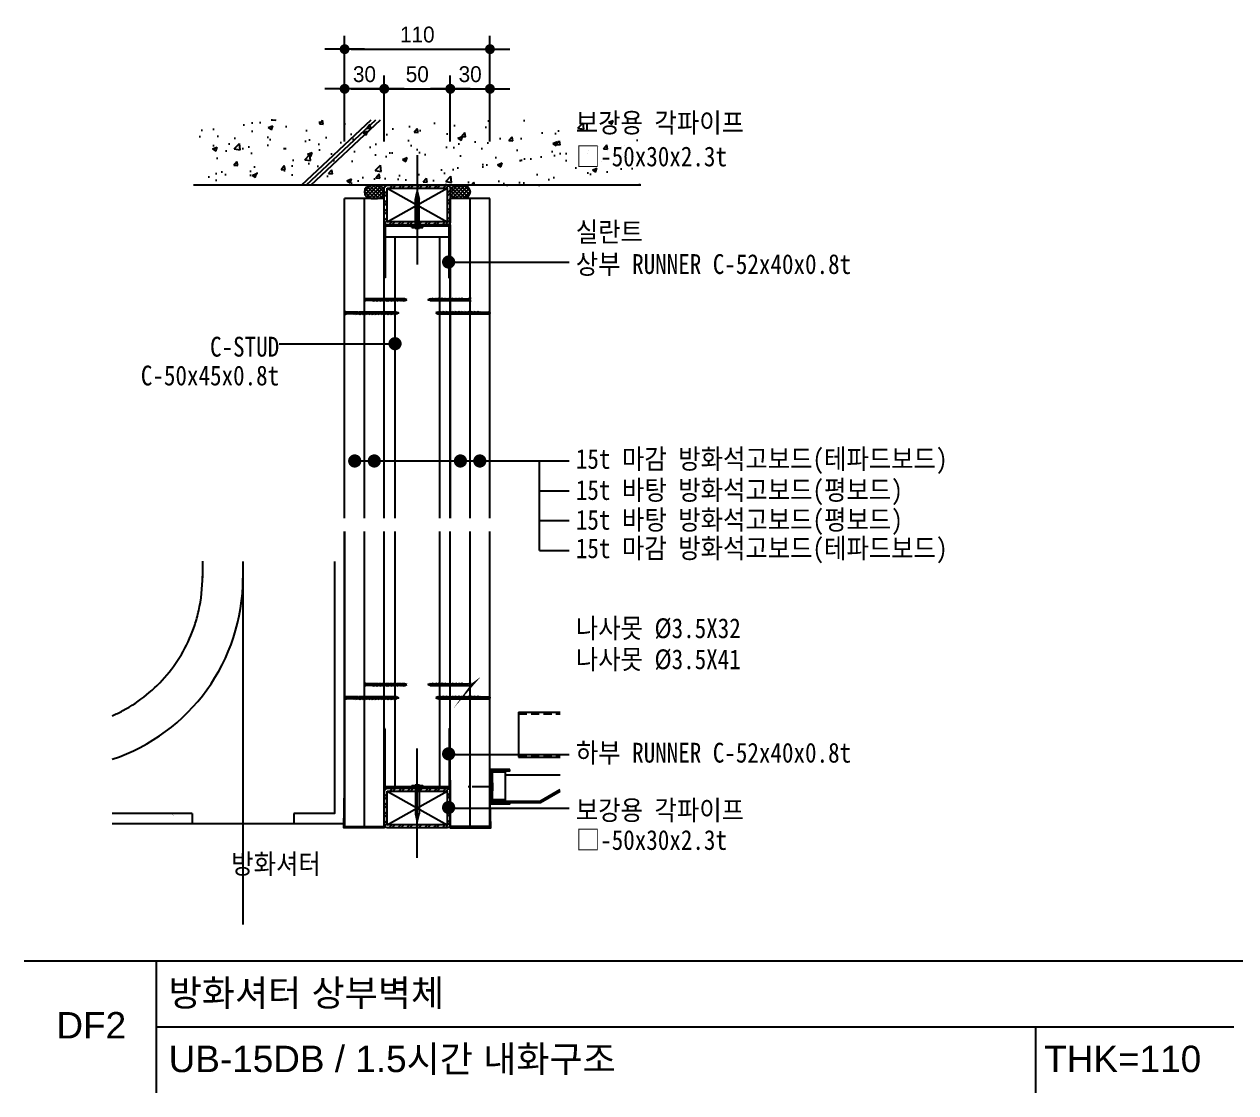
# Model space of a CAD drawing. Header units: millimetres. Extents: x 104 to 12536, y 73 to 2865.
# Drawn here: x 104 to 1021, y 105 to 913 of the extents above; entities that cross this region are included whole.
import ezdxf
from ezdxf.enums import TextEntityAlignment as Align

# ---------------------------------------------------------------- set-up
doc = ezdxf.new("R2010")
doc.units = ezdxf.units.MM
doc.header["$LTSCALE"] = 5
doc.linetypes.add('CEN', pattern=[62, 60, -1, 0, -1])
doc.linetypes.add('HIDDEN', pattern=[0.375, 0.25, -0.125])
for name, color, linetype in [('1', 1, 'Continuous'), ('2', 7, 'Continuous'), ('3', 3, 'Continuous'), ('A-DETL-PEN3', 3, 'Continuous'), ('A-DETL-PEN4', 4, 'Continuous'), ('AA-04-ELE4', 4, 'Continuous'), ('AA-04-ELE5', 9, 'Continuous'), ('AA-금속천정', 7, 'Continuous'), ('CEN', 1, 'CEN'), ('CONC', 2, 'Continuous'), ('ele', 8, 'Continuous'), ('formline', 6, 'Continuous'), ('GB', 7, 'Continuous'), ('HAT', 8, 'Continuous'), ('HAT-CON', 8, 'Continuous'), ('ITXT', 5, 'Continuous'), ('RXDIM', 7, 'Continuous'), ('SCREW2', 8, 'Continuous'), ('TEXT', 7, 'Continuous')]:
    doc.layers.add(name, color=color, linetype=linetype)
doc.styles.add('CGS', font='')
doc.styles.add('HANGUL', font='swissel.ttf', dxfattribs={"height": 39.575204})
doc.styles.add('RXHS', font='')
doc.styles.get('CGS').set_extended_font_data('Dotum')
doc.styles.get('RXHS').set_extended_font_data('DotumChe')
doc.dimstyles.new('NDIM', dxfattribs={"dimscale": 5, "dimtxt": 2.4, "dimasz": 1, "dimexe": 2, "dimexo": 2, "dimgap": 1, "dimtad": 1, "dimtoh": 1, "dimdec": 0, "dimzin": 0, "dimdsep": 46, "dimtxsty": 'CGS', "dimblk1": 'DOTK', "dimblk2": 'DOTK', "dimsah": 1, "dimcen": 3, "dimclrt": 3, "dimadec": 0, "dimazin": 0, "dimtfac": 1.25, "dimtdec": 0, "dimtix": 1, "dimtmove": 2, "dimatfit": 3, "dimldrblk": 'DOTK', "dimfxl": 1, "dimtolj": 1, "dimtzin": 0, "dimarcsym": 0})

# ---------------------------------------------------------------- blocks, each defined once
blk = doc.blocks.new('DOTK')
blk.add_line((-3, 0), (3, 0))
at = {"const_width": 0.75}
blk.add_lwpolyline([(-0.375, 0, 1), (0.375, 0, 1)], format="xyb", close=True, dxfattribs=at)
blk = doc.blocks.new('*D31')
at = {"layer": 'RXDIM', "color": 0, "lineweight": -2, "transparency": 16777216}
for p, q in [((347, 824.5), (347, 904.5)), ((457, 824.5), (457, 904.5)), ((352, 894.5), (452, 894.5))]:
    blk.add_line(p, q, dxfattribs=at)
at = {"layer": 'RXDIM', "color": 0, "lineweight": -2, "transparency": 16777216, "xscale": 5, "yscale": 5, "zscale": 5, "rotation": 180}
blk.add_blockref('DOTK', (347, 894.5), dxfattribs=at)
at = {"layer": 'RXDIM', "color": 0, "lineweight": -2, "transparency": 16777216, "xscale": 5, "yscale": 5, "zscale": 5}
blk.add_blockref('DOTK', (457, 894.5), dxfattribs=at)
at = {"layer": 'RXDIM', "color": 3, "transparency": 16777216, "insert": (402, 905.51), "char_height": 12, "attachment_point": 5, "style": 'CGS'}
blk.add_mtext('\\A1;110', dxfattribs=at)
blk = doc.blocks.new('*D32')
at = {"layer": 'RXDIM', "color": 0, "lineweight": -2, "transparency": 16777216}
for p, q in [((347, 824.5), (347, 874.5)), ((377, 824.5), (377, 874.5)), ((352, 864.5), (372, 864.5))]:
    blk.add_line(p, q, dxfattribs=at)
at = {"layer": 'RXDIM', "color": 0, "lineweight": -2, "transparency": 16777216, "xscale": 5, "yscale": 5, "zscale": 5, "rotation": 180}
blk.add_blockref('DOTK', (347, 864.5), dxfattribs=at)
at = {"layer": 'RXDIM', "color": 0, "lineweight": -2, "transparency": 16777216, "xscale": 5, "yscale": 5, "zscale": 5}
blk.add_blockref('DOTK', (377, 864.5), dxfattribs=at)
at = {"layer": 'RXDIM', "color": 3, "transparency": 16777216, "insert": (362, 875.51), "char_height": 12, "attachment_point": 5, "style": 'CGS'}
blk.add_mtext('\\A1;30', dxfattribs=at)
blk = doc.blocks.new('*D33')
at = {"layer": 'RXDIM', "color": 0, "lineweight": -2, "transparency": 16777216}
for p, q in [((377, 824.5), (377, 874.5)), ((427, 824.5), (427, 874.5)), ((382, 864.5), (422, 864.5))]:
    blk.add_line(p, q, dxfattribs=at)
at = {"layer": 'RXDIM', "color": 0, "lineweight": -2, "transparency": 16777216, "xscale": 5, "yscale": 5, "zscale": 5, "rotation": 180}
blk.add_blockref('DOTK', (377, 864.5), dxfattribs=at)
at = {"layer": 'RXDIM', "color": 0, "lineweight": -2, "transparency": 16777216, "xscale": 5, "yscale": 5, "zscale": 5}
blk.add_blockref('DOTK', (427, 864.5), dxfattribs=at)
at = {"layer": 'RXDIM', "color": 3, "transparency": 16777216, "insert": (402, 875.51), "char_height": 12, "attachment_point": 5, "style": 'CGS'}
blk.add_mtext('\\A1;50', dxfattribs=at)
blk = doc.blocks.new('*D34')
at = {"layer": 'RXDIM', "color": 0, "lineweight": -2, "transparency": 16777216}
for p, q in [((427, 824.5), (427, 874.5)), ((457, 824.5), (457, 874.5)), ((432, 864.5), (452, 864.5))]:
    blk.add_line(p, q, dxfattribs=at)
at = {"layer": 'RXDIM', "color": 0, "lineweight": -2, "transparency": 16777216, "xscale": 5, "yscale": 5, "zscale": 5, "rotation": 180}
blk.add_blockref('DOTK', (427, 864.5), dxfattribs=at)
at = {"layer": 'RXDIM', "color": 0, "lineweight": -2, "transparency": 16777216, "xscale": 5, "yscale": 5, "zscale": 5}
blk.add_blockref('DOTK', (457, 864.5), dxfattribs=at)
at = {"layer": 'RXDIM', "color": 3, "transparency": 16777216, "insert": (442, 875.51), "char_height": 12, "attachment_point": 5, "style": 'CGS'}
blk.add_mtext('\\A1;30', dxfattribs=at)
blk = doc.blocks.new('나사못32')
at = {"layer": 'SCREW2'}
for p, q in [((2.24, 30.17), (0.63, 29.74)), ((0.63, 29.74), (0.92, 30.12)), ((2.25, 29.32), (0.63, 28.89)), ((0.63, 28.89), (0.92, 29.27)), ((2.25, 28.47), (0.63, 28.04)), ((0.63, 28.04), (0.92, 28.43)), ((2.24, 27.62), (0.63, 27.19)), ((0.63, 27.19), (0.91, 27.58)), ((2.53, 28.01), (0.91, 27.58)), ((2.53, 30.55), (0.92, 30.12)), ((0.92, 29.81), (0.92, 29.28)), ((2.53, 29.7), (0.92, 29.27)), ((0.92, 28.97), (0.92, 28.43)), ((2.54, 28.86), (0.92, 28.43)), ((0.92, 28.12), (0.92, 27.58)), ((1.6, 32), (0.98, 30.39)), ((0.98, 30.39), (1.64, 30.91)), ((0.98, 30.39), (0.98, 30.14)), ((1.64, 30.91), (1.6, 32)), ((2.27, 30.45), (1.6, 32)), ((2.24, 30.17), (2.53, 30.55)), ((2.24, 30.17), (2.24, 29.63)), ((2.24, 29.32), (2.24, 28.78)), ((2.24, 28.47), (2.24, 27.93)), ((2.24, 27.62), (2.53, 28.01)), ((2.24, 27.62), (2.24, 27.08)), ((2.25, 29.32), (2.53, 29.7)), ((2.25, 28.47), (2.54, 28.86)), ((2.24, 26.78), (0.63, 26.35)), ((0.63, 26.35), (0.92, 26.73)), ((2.25, 25.93), (0.63, 25.5)), ((0.63, 25.5), (0.92, 25.88)), ((2.25, 25.08), (0.63, 24.65)), ((0.63, 24.65), (0.92, 25.04)), ((2.24, 24.23), (0.63, 23.8)), ((0.63, 23.8), (0.91, 24.19)), ((2.24, 23.39), (0.63, 22.96)), ((0.63, 22.96), (0.92, 23.34)), ((2.25, 22.54), (0.63, 22.11)), ((0.63, 22.11), (0.92, 22.5)), ((2.25, 21.69), (0.63, 21.26)), ((0.63, 21.26), (0.92, 21.65)), ((2.25, 20), (0.63, 19.57)), ((0.63, 19.57), (0.92, 19.95)), ((2.25, 19.15), (0.63, 18.72)), ((0.63, 18.72), (0.92, 19.11)), ((2.25, 20.85), (0.64, 20.42)), ((0.64, 20.42), (0.92, 20.8)), ((2.53, 24.62), (0.91, 24.19)), ((0.92, 27.27), (0.92, 26.73)), ((2.53, 27.16), (0.92, 26.73)), ((0.92, 26.43), (0.92, 25.89)), ((2.53, 26.31), (0.92, 25.88)), ((0.92, 25.58), (0.92, 25.04)), ((2.54, 25.47), (0.92, 25.04)), ((0.92, 24.73), (0.92, 24.19)), ((0.92, 23.88), (0.92, 23.34)), ((2.53, 23.77), (0.92, 23.34)), ((0.92, 23.04), (0.92, 22.5)), ((2.53, 22.92), (0.92, 22.5)), ((0.92, 22.19), (0.92, 21.65)), ((2.54, 22.08), (0.92, 21.65)), ((0.92, 21.34), (0.92, 20.8)), ((2.54, 21.23), (0.92, 20.8)), ((0.92, 20.49), (0.92, 19.95)), ((2.53, 20.38), (0.92, 19.95)), ((0.92, 19.65), (0.92, 19.11)), ((2.54, 19.54), (0.92, 19.11)), ((0.92, 18.8), (0.92, 18.26)), ((2.54, 18.69), (0.92, 18.26)), ((2.24, 26.78), (2.53, 27.16)), ((2.24, 26.78), (2.24, 26.24)), ((2.24, 25.93), (2.24, 25.39)), ((2.24, 25.08), (2.24, 24.54)), ((2.24, 24.23), (2.53, 24.62)), ((2.24, 24.23), (2.24, 23.69)), ((2.24, 23.39), (2.53, 23.77)), ((2.24, 23.39), (2.24, 22.85)), ((2.24, 22.54), (2.24, 22)), ((2.24, 21.69), (2.24, 21.15)), ((2.24, 20.84), (2.24, 20.3)), ((2.24, 20), (2.24, 19.46)), ((2.24, 19.15), (2.24, 18.61)), ((2.25, 25.93), (2.53, 26.31)), ((2.25, 25.08), (2.54, 25.47)), ((2.25, 22.54), (2.53, 22.92)), ((2.25, 21.69), (2.54, 22.08)), ((2.25, 20.85), (2.54, 21.23)), ((2.25, 20), (2.53, 20.38)), ((2.25, 19.15), (2.54, 19.54)), ((2.25, 18.3), (2.54, 18.69)), ((2.25, 17.46), (0.63, 17.03)), ((0.63, 17.03), (0.92, 17.41)), ((2.25, 15.9), (0.63, 15.47)), ((0.63, 15.47), (0.92, 15.86)), ((2.25, 13.36), (0.63, 12.93)), ((0.63, 12.93), (0.92, 13.32)), ((2.25, 18.3), (0.64, 17.87)), ((0.64, 17.87), (0.92, 18.26)), ((2.25, 16.73), (0.64, 16.3)), ((0.64, 16.3), (0.92, 16.68)), ((2.25, 15.06), (0.64, 14.63)), ((0.64, 14.63), (0.92, 15.01)), ((2.25, 14.21), (0.64, 13.78)), ((0.64, 13.78), (0.92, 14.16)), ((2.25, 12.51), (0.64, 12.08)), ((0.64, 12.08), (0.92, 12.47)), ((2.25, 11.67), (0.64, 11.24)), ((0.64, 11.24), (0.92, 11.62)), ((2.26, 10.82), (0.64, 10.39)), ((0.64, 10.39), (0.93, 10.78)), ((2.27, 9.98), (0.65, 9.55)), ((0.65, 9.55), (0.94, 9.93)), ((0.92, 17.95), (0.92, 17.41)), ((2.54, 17.84), (0.92, 17.41)), ((0.92, 17.45), (0.92, 16.92)), ((0.92, 17.22), (0.92, 16.68)), ((2.54, 17.11), (0.92, 16.68)), ((0.92, 16.37), (0.92, 15.86)), ((2.54, 16.29), (0.92, 15.86)), ((0.92, 15.55), (0.92, 15.01)), ((2.54, 15.44), (0.92, 15.01)), ((0.92, 14.7), (0.92, 14.16)), ((2.54, 14.59), (0.92, 14.16)), ((0.92, 13.86), (0.92, 13.32)), ((2.54, 13.75), (0.92, 13.32)), ((0.92, 13.01), (0.92, 12.47)), ((2.54, 12.9), (0.92, 12.47)), ((0.92, 12.16), (0.92, 11.62)), ((2.54, 12.05), (0.92, 11.62)), ((0.93, 11.32), (0.93, 10.78)), ((2.55, 11.21), (0.93, 10.78)), ((0.94, 10.47), (0.94, 9.93)), ((2.55, 10.36), (0.94, 9.93)), ((2.56, 9.51), (0.94, 9.09)), ((0.95, 9.63), (0.95, 9.09)), ((2.24, 18.3), (2.24, 17.76)), ((2.24, 17.45), (2.24, 17.03)), ((2.24, 16.72), (2.24, 16.54)), ((2.24, 16.71), (2.24, 15.86)), ((2.24, 15.9), (2.24, 15.36)), ((2.24, 14.21), (2.24, 13.67)), ((2.24, 13.36), (2.24, 12.82)), ((2.24, 12.51), (2.24, 11.97)), ((2.25, 17.46), (2.54, 17.84)), ((2.25, 16.73), (2.54, 17.11)), ((2.25, 15.9), (2.54, 16.29)), ((2.25, 15.06), (2.54, 15.44)), ((2.25, 15.06), (2.25, 14.52)), ((2.25, 14.21), (2.54, 14.59)), ((2.25, 13.36), (2.54, 13.75)), ((2.25, 12.51), (2.54, 12.9)), ((2.25, 11.67), (2.54, 12.05)), ((2.25, 11.67), (2.25, 11.13)), ((2.26, 10.82), (2.55, 11.21)), ((2.26, 10.82), (2.26, 10.28)), ((2.27, 9.98), (2.55, 10.36)), ((2.27, 9.98), (2.27, 9.44)), ((2.27, 9.13), (2.56, 9.51)), ((0, 0), (1.12, 0)), ((2.27, 9.13), (0.66, 8.7)), ((0.66, 8.7), (0.94, 9.09)), ((2.27, 8.28), (0.66, 7.85)), ((0.66, 7.85), (0.95, 8.24)), ((2.28, 7.44), (0.67, 7.01)), ((0.67, 7.01), (0.95, 7.39)), ((2.29, 6.59), (0.67, 6.16)), ((0.67, 6.16), (0.96, 6.55)), ((2.28, 5.74), (0.67, 5.31)), ((0.67, 5.31), (0.95, 5.7)), ((0.95, 8.78), (0.95, 8.24)), ((2.56, 8.67), (0.95, 8.24)), ((0.95, 7.93), (0.95, 7.39)), ((2.57, 7.82), (0.95, 7.39)), ((2.57, 6.13), (0.95, 5.7)), ((0.95, 5.39), (0.95, 1.19)), ((0.96, 7.09), (0.96, 6.55)), ((2.57, 6.98), (0.96, 6.55)), ((0.96, 6.24), (0.96, 5.7)), ((1.57, 0.48), (1.57, 0.65)), ((1.63, 0.68), (1.6, 0.68)), ((1.66, 0.48), (1.66, 0.65)), ((2.27, 9.13), (2.27, 8.59)), ((2.27, 8.28), (2.56, 8.67)), ((2.27, 8.28), (2.27, 7.74)), ((2.27, 5.74), (2.27, 1.19)), ((2.28, 7.44), (2.57, 7.82)), ((2.28, 7.44), (2.28, 6.9)), ((2.28, 6.59), (2.28, 6.05)), ((2.28, 5.74), (2.57, 6.13)), ((2.29, 6.59), (2.57, 6.98)), ((2.11, 0), (3.23, 0))]:
    blk.add_line(p, q, dxfattribs=at)
for centre, radius, start, end in [((-0.44, 1.33), 1.4, 288.341, 354.27016), ((1.1, 0.47), 0.473, 267.52648, 0.91384), ((1.61, -1.99), 2.05, 80.28655, 99.71345), ((1.6, 0.65), 0.033, 90, 180), ((1.63, 0.65), 0.033, 360, 90), ((2.13, 0.47), 0.473, 179.08616, 272.47352), ((3.67, 1.33), 1.4, 185.72984, 251.659)]:
    blk.add_arc(centre, radius, start, end, dxfattribs=at)
blk = doc.blocks.new('나사못41')
at = {"layer": 'SCREW2'}
for p, q in [((2.25, 39.17), (0.63, 38.74)), ((0.63, 38.74), (0.92, 39.12)), ((2.25, 38.32), (0.63, 37.89)), ((0.63, 37.89), (0.92, 38.27)), ((2.25, 37.47), (0.64, 37.04)), ((0.64, 37.04), (0.92, 37.43)), ((2.54, 39.55), (0.92, 39.12)), ((2.54, 38.7), (0.92, 38.27)), ((2.54, 37.86), (0.92, 37.43)), ((2.53, 37.01), (0.92, 36.58)), ((0.93, 38.81), (0.93, 38.28)), ((0.93, 37.97), (0.93, 37.43)), ((0.93, 37.12), (0.93, 36.58)), ((1.6, 41), (0.98, 39.39)), ((0.98, 39.39), (1.64, 39.91)), ((0.98, 39.39), (0.98, 39.14)), ((1.64, 39.91), (1.6, 41)), ((2.26, 39.48), (1.6, 41)), ((2.25, 39.17), (2.54, 39.55)), ((2.25, 39.17), (2.25, 38.63)), ((2.25, 38.32), (2.54, 38.7)), ((2.25, 38.32), (2.25, 37.78)), ((2.25, 37.47), (2.54, 37.86)), ((2.25, 37.47), (2.25, 36.93)), ((2.25, 36.62), (2.53, 37.01)), ((2.25, 36.62), (0.63, 36.19)), ((0.63, 36.19), (0.92, 36.58)), ((2.25, 35.78), (0.63, 35.35)), ((0.63, 35.35), (0.92, 35.73)), ((2.25, 34.93), (0.63, 34.5)), ((0.63, 34.5), (0.92, 34.88)), ((2.25, 33.23), (0.63, 32.8)), ((0.63, 32.8), (0.92, 33.19)), ((2.25, 32.39), (0.63, 31.96)), ((0.63, 31.96), (0.92, 32.34)), ((2.25, 31.54), (0.63, 31.11)), ((0.63, 31.11), (0.92, 31.5)), ((2.25, 29), (0.63, 28.57)), ((0.63, 28.57), (0.92, 28.95)), ((2.25, 34.08), (0.64, 33.65)), ((0.64, 33.65), (0.92, 34.04)), ((2.25, 30.69), (0.64, 30.26)), ((0.64, 30.26), (0.92, 30.65)), ((2.25, 29.85), (0.64, 29.42)), ((0.64, 29.42), (0.93, 29.8)), ((2.25, 28.15), (0.64, 27.72)), ((0.64, 27.72), (0.92, 28.11)), ((2.54, 36.16), (0.92, 35.73)), ((2.54, 35.31), (0.92, 34.88)), ((2.54, 34.47), (0.92, 34.04)), ((2.53, 33.62), (0.92, 33.19)), ((2.54, 32.77), (0.92, 32.34)), ((2.54, 31.92), (0.92, 31.5)), ((2.54, 31.08), (0.92, 30.65)), ((2.54, 29.38), (0.92, 28.95)), ((2.54, 28.54), (0.92, 28.11)), ((0.93, 36.27), (0.93, 35.73)), ((0.93, 35.43), (0.93, 34.89)), ((0.93, 34.58), (0.93, 34.04)), ((0.93, 33.73), (0.93, 33.19)), ((0.93, 32.88), (0.93, 32.34)), ((0.93, 32.04), (0.93, 31.5)), ((0.93, 31.19), (0.93, 30.65)), ((0.93, 30.34), (0.93, 29.8)), ((2.54, 30.23), (0.93, 29.8)), ((0.93, 29.49), (0.93, 28.95)), ((0.93, 28.65), (0.93, 28.11)), ((0.93, 27.8), (0.93, 27.26)), ((2.54, 27.69), (0.93, 27.26)), ((2.25, 36.62), (2.25, 36.08)), ((2.25, 35.78), (2.54, 36.16)), ((2.25, 35.78), (2.25, 35.24)), ((2.25, 34.93), (2.54, 35.31)), ((2.25, 34.93), (2.25, 34.39)), ((2.25, 34.08), (2.54, 34.47)), ((2.25, 34.08), (2.25, 33.54)), ((2.25, 33.23), (2.53, 33.62)), ((2.25, 33.23), (2.25, 32.69)), ((2.25, 32.39), (2.54, 32.77)), ((2.25, 32.39), (2.25, 31.85)), ((2.25, 31.54), (2.54, 31.92)), ((2.25, 31.54), (2.25, 31)), ((2.25, 30.69), (2.54, 31.08)), ((2.25, 30.69), (2.25, 30.15)), ((2.25, 29.85), (2.54, 30.23)), ((2.25, 29.84), (2.25, 29.3)), ((2.25, 29), (2.54, 29.38)), ((2.25, 29), (2.25, 28.46)), ((2.25, 28.15), (2.54, 28.54)), ((2.25, 28.15), (2.25, 27.61)), ((2.25, 27.3), (2.54, 27.69)), ((2.25, 24.76), (0.63, 24.33)), ((0.63, 24.33), (0.92, 24.72)), ((2.25, 27.3), (0.64, 26.87)), ((0.64, 26.87), (0.93, 27.26)), ((2.25, 26.46), (0.64, 26.03)), ((0.64, 26.03), (0.92, 26.41)), ((2.25, 25.61), (0.64, 25.18)), ((0.64, 25.18), (0.93, 25.56)), ((2.25, 23.91), (0.64, 23.48)), ((0.64, 23.48), (0.92, 23.87)), ((2.25, 23.07), (0.64, 22.64)), ((0.64, 22.64), (0.93, 23.02)), ((2.26, 22.22), (0.64, 21.79)), ((0.64, 21.79), (0.93, 22.18)), ((2.25, 21.37), (0.64, 20.94)), ((0.64, 20.94), (0.93, 21.33)), ((2.26, 20.53), (0.64, 20.1)), ((0.64, 20.1), (0.93, 20.48)), ((2.25, 19.68), (0.64, 19.25)), ((0.64, 19.25), (0.92, 19.63)), ((2.25, 18.83), (0.64, 18.4)), ((0.64, 18.4), (0.93, 18.79)), ((2.54, 26.84), (0.92, 26.41)), ((2.54, 25.15), (0.92, 24.72)), ((2.54, 24.3), (0.92, 23.87)), ((2.54, 20.06), (0.92, 19.63)), ((0.93, 26.95), (0.93, 26.41)), ((0.93, 26.1), (0.93, 25.56)), ((2.54, 25.99), (0.93, 25.56)), ((0.93, 25.26), (0.93, 24.72)), ((0.93, 24.41), (0.93, 23.87)), ((0.93, 23.56), (0.93, 23.02)), ((2.54, 23.45), (0.93, 23.02)), ((0.93, 22.71), (0.93, 22.18)), ((2.54, 22.6), (0.93, 22.18)), ((0.93, 21.87), (0.93, 21.33)), ((2.54, 21.76), (0.93, 21.33)), ((0.93, 21.02), (0.93, 20.48)), ((2.54, 20.91), (0.93, 20.48)), ((0.93, 20.17), (0.93, 19.63)), ((0.93, 19.32), (0.93, 18.79)), ((2.54, 19.21), (0.93, 18.79)), ((0.93, 18.48), (0.93, 17.94)), ((0.93, 18.48), (0.93, 17.94)), ((2.54, 18.37), (0.93, 17.94)), ((2.25, 27.3), (2.25, 26.76)), ((2.25, 26.46), (2.54, 26.84)), ((2.25, 26.45), (2.25, 25.92)), ((2.25, 25.61), (2.54, 25.99)), ((2.25, 25.61), (2.25, 25.07)), ((2.25, 24.76), (2.54, 25.15)), ((2.25, 24.76), (2.25, 24.22)), ((2.25, 23.91), (2.54, 24.3)), ((2.25, 23.91), (2.25, 23.37)), ((2.25, 23.07), (2.54, 23.45)), ((2.25, 23.06), (2.25, 20.53)), ((2.25, 21.37), (2.54, 21.76)), ((2.25, 21.37), (2.25, 20.83)), ((2.25, 20.52), (2.25, 19.98)), ((2.25, 19.68), (2.54, 20.06)), ((2.25, 19.68), (2.25, 19.14)), ((2.25, 18.83), (2.54, 19.21)), ((2.25, 18.83), (2.25, 18.29)), ((2.26, 22.22), (2.54, 22.6)), ((2.26, 20.53), (2.54, 20.91)), ((2.26, 17.98), (2.54, 18.37)), ((2.26, 17.98), (0.64, 17.55)), ((0.64, 17.55), (0.93, 17.94)), ((2.26, 17.14), (0.64, 16.71)), ((0.64, 16.71), (0.93, 17.09)), ((2.26, 15.44), (0.64, 15.01)), ((0.64, 15.01), (0.93, 15.4)), ((2.26, 14.59), (0.64, 14.16)), ((0.64, 14.16), (0.93, 14.55)), ((2.26, 16.29), (0.65, 15.86)), ((0.65, 15.86), (0.93, 16.24)), ((2.26, 13.75), (0.65, 13.32)), ((0.65, 13.32), (0.93, 13.7)), ((2.26, 12.9), (0.65, 12.47)), ((0.65, 12.47), (0.93, 12.86)), ((2.26, 12.05), (0.65, 11.62)), ((0.65, 11.62), (0.93, 12.01)), ((2.26, 11.21), (0.65, 10.78)), ((0.65, 10.78), (0.93, 11.16)), ((2.26, 10.38), (0.65, 9.95)), ((0.65, 9.95), (0.93, 10.33)), ((2.26, 9.55), (0.65, 9.12)), ((0.65, 9.12), (0.93, 9.5)), ((0.93, 17.63), (0.93, 17.09)), ((2.55, 17.52), (0.93, 17.09)), ((0.93, 16.78), (0.93, 16.24)), ((2.55, 16.67), (0.93, 16.24)), ((0.93, 15.94), (0.93, 15.4)), ((2.54, 15.83), (0.93, 15.4)), ((0.93, 15.09), (0.93, 14.55)), ((2.55, 14.98), (0.93, 14.55)), ((0.93, 14.24), (0.93, 13.7)), ((2.55, 14.13), (0.93, 13.7)), ((0.93, 13.39), (0.93, 12.86)), ((2.55, 13.29), (0.93, 12.86)), ((0.93, 12.55), (0.93, 12.01)), ((2.55, 12.44), (0.93, 12.01)), ((0.93, 11.7), (0.93, 10.33)), ((2.55, 11.59), (0.93, 11.16)), ((2.55, 10.76), (0.93, 10.33)), ((0.93, 10.02), (0.93, 9.5)), ((2.55, 9.93), (0.93, 9.5)), ((0.93, 9.19), (0.93, 8.67)), ((2.25, 17.98), (2.25, 17.44)), ((2.25, 17.13), (2.25, 16.59)), ((2.25, 16.29), (2.25, 15.75)), ((2.25, 15.44), (2.25, 14.9)), ((2.25, 14.59), (2.25, 14.05)), ((2.25, 13.75), (2.25, 13.21)), ((2.25, 12.05), (2.25, 11.51)), ((2.25, 11.2), (2.25, 10.68)), ((2.25, 10.37), (2.25, 9.85)), ((2.25, 9.54), (2.25, 9.02)), ((2.26, 17.14), (2.55, 17.52)), ((2.26, 16.29), (2.55, 16.67)), ((2.26, 15.44), (2.54, 15.83)), ((2.26, 14.59), (2.55, 14.98)), ((2.26, 13.75), (2.55, 14.13)), ((2.26, 12.9), (2.55, 13.29)), ((2.26, 12.9), (2.26, 12.36)), ((2.26, 12.05), (2.55, 12.44)), ((2.26, 11.21), (2.55, 11.59)), ((2.26, 10.38), (2.55, 10.76)), ((2.26, 9.55), (2.55, 9.93)), ((2.26, 8.72), (0.65, 8.29)), ((0.65, 8.29), (0.93, 8.67)), ((2.26, 7.89), (0.65, 7.46)), ((0.65, 7.46), (0.93, 7.84)), ((2.26, 7.06), (0.65, 6.63)), ((0.65, 6.63), (0.93, 7.01)), ((2.55, 9.1), (0.93, 8.67)), ((0.93, 8.36), (0.93, 7.84)), ((2.55, 8.27), (0.93, 7.84)), ((0.93, 7.53), (0.93, 7.01)), ((2.55, 7.44), (0.93, 7.01)), ((0.93, 6.7), (0.93, 1.19)), ((1.54, 0.48), (1.54, 0.65)), ((1.6, 0.68), (1.57, 0.68)), ((1.63, 0.48), (1.63, 0.65)), ((2.08, 0), (3.2, 0)), ((2.25, 8.71), (2.25, 8.19)), ((2.25, 7.88), (2.25, 7.36)), ((2.25, 7.05), (2.25, 1.19)), ((2.26, 8.72), (2.55, 9.1)), ((2.26, 7.89), (2.55, 8.27)), ((2.26, 7.06), (2.55, 7.44)), ((-0.03, 0), (1.09, 0))]:
    blk.add_line(p, q, dxfattribs=at)
for centre, radius, start, end in [((-0.49, 1.35), 1.43, 288.66128, 353.44689), ((1.07, 0.47), 0.473, 267.52648, 0.91384), ((1.59, -1.99), 2.05, 80.28655, 99.71345), ((1.57, 0.65), 0.033, 90, 180), ((1.6, 0.65), 0.033, 0, 90), ((2.1, 0.47), 0.473, 179.08616, 272.47352), ((3.64, 1.33), 1.4, 185.72984, 251.659)]:
    blk.add_arc(centre, radius, start, end, dxfattribs=at)
blk = doc.blocks.new('고정못')
at = {"layer": 'CEN'}
blk.add_line((4.11, 55.13), (4.11, -27.57), dxfattribs=at)
at = {"layer": 'SCREW2'}
for p, q in [((2.66, 21.76), (4.11, 27.57)), ((4.11, 27.57), (5.56, 21.76)), ((2.66, 2.42), (2.66, 21.76)), ((5.56, 2.42), (5.56, 21.76)), ((0, 1.45), (8.22, 1.45)), ((0, 0.48), (0, 1.45)), ((0, 0.48), (8.22, 0.48)), ((2.42, 0), (2.42, 0.48)), ((2.42, 0), (5.8, 0)), ((5.8, 0), (5.8, 0.48)), ((8.22, 0.48), (8.22, 1.45))]:
    blk.add_line(p, q, dxfattribs=at)
blk.add_lwpolyline([(4.11, 27.57), (4.63, 22.28, 0.255479), (5.56, 21.76, 0.15073)], format="xyb", dxfattribs=at)
at = {"layer": 'SCREW2', "extrusion": (0, 0, -1)}
for centre, major_axis, ratio, start_param, end_param in [((0.06, 2.43), (2.6, 0.01), 0.375814, 0.025149, 1.595945), ((0.99, 2.42), (2.42, 0.09), 0.428989, 0.090861, 1.274963)]:
    blk.add_ellipse(centre, major_axis=major_axis, ratio=ratio, start_param=start_param, end_param=end_param, dxfattribs=at)
at = {"layer": 'SCREW2'}
for centre, major_axis, ratio, start_param, end_param in [((7.23, 2.42), (-2.42, 0.09), 0.428989, 0.090861, 1.274963), ((8.16, 2.43), (-2.6, 0.01), 0.375814, 0.025149, 1.595945)]:
    blk.add_ellipse(centre, major_axis=major_axis, ratio=ratio, start_param=start_param, end_param=end_param, dxfattribs=at)

msp = doc.modelspace()

# ---------------------------------------------------------------- hatches: boundary and pattern name
at = {"layer": '1'}
h = msp.add_hatch(dxfattribs=at)
h.set_pattern_fill('ANSI32', color=256, scale=0.5, style=0)
h.set_pattern_definition([(45, (-1380.02, -2069.859), (-3.367596, 3.367596), []), (45, (-1377.775, -2069.859), (-3.367596, 3.367596), [])])
h.paths.add_polyline_path([(379.3, 789.2), (424.7, 789.2), (424.7, 763.8), (379.3, 763.8)], flags=16)
edge = h.paths.add_edge_path()
edge.add_line((379.3, 791.5), (424.7, 791.5))
edge.add_arc((424.7, 789.2), 2.3, 0, 90, ccw=False)
edge.add_line((427, 789.2), (427, 763.8))
edge.add_arc((424.7, 763.8), 2.3, -90, 0, ccw=False)
edge.add_line((424.7, 761.5), (379.3, 761.5))
edge.add_arc((379.3, 763.8), 2.3, 180, 270, ccw=False)
edge.add_line((377, 763.8), (377, 789.2))
edge.add_arc((379.3, 789.2), 2.3, 90, 180, ccw=False)
h = msp.add_hatch(dxfattribs=at)
h.set_pattern_fill('ANSI32', color=256, scale=0.5, style=0)
h.set_pattern_definition([(45, (-1380.02, -2526.267), (-3.367596, 3.367596), []), (45, (-1377.775, -2526.267), (-3.367596, 3.367596), [])])
h.paths.add_polyline_path([(379.3, 332.79), (424.7, 332.79), (424.7, 307.39), (379.3, 307.39)], flags=16)
edge = h.paths.add_edge_path()
edge.add_line((379.3, 335.09), (424.7, 335.09))
edge.add_arc((424.7, 332.79), 2.3, 0, 90, ccw=False)
edge.add_line((427, 332.79), (427, 307.39))
edge.add_arc((424.7, 307.39), 2.3, -90, 0, ccw=False)
edge.add_line((424.7, 305.09), (379.3, 305.09))
edge.add_arc((379.3, 307.39), 2.3, 180, 270, ccw=False)
edge.add_line((377, 307.39), (377, 332.79))
edge.add_arc((379.3, 332.79), 2.3, 90, 180, ccw=False)
at = {"layer": 'HAT'}
h = msp.add_hatch(dxfattribs=at)
h.set_pattern_fill('_USER', color=256, scale=2, angle=45, style=0, double=1, pattern_type=0)
h.set_pattern_definition([(225, (4337.3682, 8877.4976), (1.41421356, -1.41421356), []), (315, (4337.3682, 8877.4976), (1.41421356, 1.41421356), [])])
h.paths.add_polyline_path([(367, 781.5), (372, 781.5, 1), (372, 791.5), (367, 791.5, 1)])
h = msp.add_hatch(dxfattribs=at)
h.set_pattern_fill('_USER', color=256, scale=2, angle=45, style=0, double=1, pattern_type=0)
h.set_pattern_definition([(315, (-3533.3682, 8877.4976), (-1.41421356, -1.41421356), []), (225, (-3533.3682, 8877.4976), (-1.41421356, 1.41421356), [])])
h.paths.add_polyline_path([(437, 781.5), (432, 781.5, -1), (432, 791.5), (437, 791.5, -1)])
at = {"layer": 'HAT-CON'}
h = msp.add_hatch(dxfattribs=at)
h.set_pattern_fill('AR-CONC', color=256, scale=5, style=0)
h.set_pattern_definition([(50, (608.758, -1258.835), (35.863, -3.1376), [3.75, -41.25]), (355, (608.758, -1258.835), (-6.93757, 37.6096), [3, -33]), (100.4514, (611.746, -1259.096), (28.92547, 34.472), [3.187, -35.0571]), (46.1842, (608.758, -1248.835), (53.36205, -8.27595), [5.625, -61.875]), (96.6356, (613.204, -1249.525), (46.7331, 48.7059), [4.7805, -52.5856]), (351.1842, (608.76, -1248.835), (46.7331, 48.706), [4.5, -49.5]), (21, (613.758, -1251.335), (29.84535, -20.13094), [3.75, -41.25]), (326, (613.758, -1251.335), (12.16577, 36.2575), [3, -33]), (71.4514, (616.245, -1253.012), (42.01113, 16.1265), [3.187, -35.0571]), (37.5, (608.758, -1258.835), (0.60799, 16.64469), [0, -32.6, 0, -33.5, 0, -33.125]), (7.5, (608.758, -1258.835), (13.15348, 19.72059), [0, -19.1, 0, -31.85, 0, -12.625]), (327.5, (597.608, -1258.835), (26.69112, -1.12774), [0, -12.5, 0, -39, 0, -51.75]), (317.5, (592.608, -1258.835), (29.1593, 5.00525), [0, -16.25, 0, -25.9, 0, -36.75])])
h.paths.add_polyline_path([(571.26, 791.5), (571.26, 841.12), (232.74, 841.12), (232.74, 791.5)])

# ---------------------------------------------------------------- linework, layer by layer
at = {"layer": '1'}
for p, q in [((379.3, 763.8), (424.7, 789.2)), ((379.3, 789.2), (424.7, 763.8)), ((379.3, 307.39), (424.7, 332.79)), ((379.3, 332.79), (424.7, 307.39))]:
    msp.add_line(p, q, dxfattribs=at)
at = {"layer": '3'}
for points in [[(379.3, 791.5), (424.7, 791.5, -0.414214), (427, 789.2), (427, 763.8, -0.414214), (424.7, 761.5), (379.3, 761.5, -0.414214), (377, 763.8), (377, 789.2, -0.414214)], [(379.3, 335.09), (424.7, 335.09, -0.414214), (427, 332.79), (427, 307.39, -0.414214), (424.7, 305.09), (379.3, 305.09, -0.414214), (377, 307.39), (377, 332.79, -0.414214)]]:
    msp.add_lwpolyline(points, format="xyb", close=True, dxfattribs=at)
for points in [[(379.3, 789.2), (424.7, 789.2), (424.7, 763.8), (379.3, 763.8)], [(379.3, 332.79), (424.7, 332.79), (424.7, 307.39), (379.3, 307.39)]]:
    msp.add_lwpolyline(points, close=True, dxfattribs=at)
at = {"layer": 'A-DETL-PEN3'}
for points in [[(377.8, 721.5), (377, 721.5), (377, 761.5), (427, 761.5), (427, 721.5), (426.2, 721.5), (426.2, 722.5), (426.2, 722.5), (426.2, 760.5), (377.8, 760.5), (377.8, 722.5), (377.8, 722.5)], [(377.8, 380.09), (377, 380.09), (377, 335.09), (427, 335.09), (427, 380.09), (426.2, 380.09), (426.2, 379.09), (426.2, 379.09), (426.2, 336.09), (377.8, 336.09), (377.8, 379.09), (377.8, 379.09)]]:
    msp.add_lwpolyline(points, close=True, dxfattribs=at)
at = {"layer": 'A-DETL-PEN4'}
for points in [[(377, 306.07), (377, 341.04), (377.04, 305.09), (346.29, 305.09), (347, 335.01), (347, 306.07), (377, 306.07)], [(427, 306.07), (427, 341.04), (426.96, 305.09), (457.71, 305.09), (457, 335.01), (457, 306.07), (427, 306.07)]]:
    msp.add_lwpolyline(points, dxfattribs=at)
at = {"layer": 'AA-04-ELE4', "ltscale": 0.5}
for points in [[(347, 529.5), (347, 308.15), (171.07, 308.15)], [(339.31, 506.67), (339.31, 315.84), (308.54, 315.84)], [(231.62, 315.84), (171.07, 315.84)], [(231.62, 315.84), (231.62, 308.15)], [(308.54, 315.84), (308.54, 308.15)]]:
    msp.add_lwpolyline(points, dxfattribs=at)
at = {"layer": 'AA-04-ELE5', "ltscale": 0.2}
msp.add_line((270.08, 506.67), (270.08, 231.84), dxfattribs=at)
msp.add_lwpolyline([(239.34, 506.84), (239.34, 494.25)], dxfattribs=at)
at = {"layer": 'AA-04-ELE5', "ltscale": 0.5}
msp.add_ellipse((125.34, 494.24), major_axis=(-144.73, 0.15), ratio=1, start_param=8.176488, end_param=9.42475, dxfattribs=at)
msp.add_open_spline([(171.07, 389.85), (173.8, 391.05), (176.48, 392.35), (185.47, 397.16), (191.5, 401.16), (202.7, 410.24), (207.87, 415.32), (217.16, 426.35), (221.28, 432.3), (228.32, 444.89), (231.24, 451.51), (234.73, 462.02), (235.75, 465.74), (236.59, 469.5), (238.48, 477.98), (239.39, 486.67), (239.34, 495.58)], degree=3, knots=[8.267894, 8.267894, 8.267894, 8.267894, 8.346342, 8.346342, 8.536133, 8.536133, 8.725925, 8.725925, 8.915716, 8.915716, 9.105507, 9.105507, 9.206988, 9.206988, 9.206988, 9.435629, 9.435629, 9.435629, 9.435629], dxfattribs=at)
at = {"layer": 'AA-금속천정', "color": 8}
for p, q in [((478.71, 392.63), (478.71, 358.63)), ((478.71, 392.63), (510.19, 392.63)), ((478.71, 358.63), (510.19, 358.63)), ((468.65, 345.13), (510.19, 345.13)), ((442.35, 336), (440.57, 336)), ((459, 336), (443.63, 336)), ((459, 339), (459, 333)), ((468.65, 326.13, 0.02), (458.65, 326.13, 0.02))]:
    msp.add_line(p, q, dxfattribs=at)
at = {"layer": 'AA-금속천정', "color": 8, "linetype": 'HIDDEN', "ltscale": 5}
for p, q in [((478.71, 391.43), (510.19, 391.43)), ((478.71, 359.83), (510.19, 359.83))]:
    msp.add_line(p, q, dxfattribs=at)
at = {"layer": 'AA-금속천정', "color": 4}
for p, q in [((495.05, 325.13), (510.19, 333.98)), ((495.32, 324.13), (510.19, 332.82)), ((458, 325.13), (495.05, 325.13)), ((458, 324.13), (458, 325.13)), ((458, 324.13), (495.32, 324.13))]:
    msp.add_line(p, q, dxfattribs=at)
at = {"layer": 'AA-금속천정', "color": 11}
msp.add_lwpolyline([(472, 349.13), (457, 349.13), (457, 323.13), (472, 323.13), (472, 324.13), (458, 324.13), (458, 348.13), (472, 348.13)], close=True, dxfattribs=at)
at = {"layer": 'AA-금속천정', "color": 8, "elevation": -0.02}
msp.add_lwpolyline([(458.65, 348.13), (458.65, 325.13), (468.65, 325.13), (468.65, 348.13)], close=True, dxfattribs=at)
at = {"layer": 'AA-금속천정', "color": 8, "elevation": 0.02}
msp.add_lwpolyline([(468.65, 347.13), (458.65, 347.13)], dxfattribs=at)
at = {"layer": 'CONC'}
msp.add_line((571.26, 791.5), (232.74, 791.5), dxfattribs=at)
at = {"layer": 'ele', "color": 8}
for p, q in [((385, 752.5), (385, 539.5)), ((419, 539.5), (419, 752.5)), ((385, 529.5), (385, 336.09)), ((419, 336.09), (419, 529.5))]:
    msp.add_line(p, q, dxfattribs=at)
at = {"layer": 'ele'}
for p, q in [((377, 345.09), (377, 529.5)), ((427, 345.09), (427, 529.5))]:
    msp.add_line(p, q, dxfattribs=at)
at = {"layer": 'ele', "color": 8}
msp.add_lwpolyline([(377, 539.5), (377, 752.5), (427, 752.5), (427, 539.5)], dxfattribs=at)
at = {"layer": 'formline'}
for p, q in [((104.5, 204.5), (3778.25, 204.5)), ((204.5, 104.5), (204.5, 204.5)), ((204.5, 154.5), (1020.03, 154.5)), ((870.03, 104.5), (870.03, 154.5))]:
    msp.add_line(p, q, dxfattribs=at)
at = {"layer": 'GB', "linetype": 'Continuous', "ltscale": 0.5}
for p, q in [((347, 539.5), (347, 781.5)), ((362, 539.5), (362, 781.5)), ((377, 539.5), (377, 781.5)), ((427, 539.5), (427, 781.5)), ((442, 539.5), (442, 781.5)), ((457, 539.5), (457, 781.5)), ((347, 306.07), (347, 529.5)), ((347, 306.07), (347, 529.5)), ((362, 306.07), (362, 529.5)), ((377, 306.07), (377, 529.5)), ((427, 306.07), (427, 529.5)), ((442, 306.07), (442, 529.5)), ((457, 306.07), (457, 529.5)), ((347, 306.07), (362, 306.07)), ((362, 306.07), (377, 306.07)), ((442, 306.07), (427, 306.07)), ((457, 306.07), (442, 306.07))]:
    msp.add_line(p, q, dxfattribs=at)
at = {"layer": 'GB'}
for p, q in [((377, 781.5), (347, 781.5)), ((457, 781.5), (427, 781.5))]:
    msp.add_line(p, q, dxfattribs=at)
at = {"layer": 'HAT'}
for points in [[(372, 781.5, 1), (372, 791.5), (367, 791.5, 1), (367, 781.5), (372, 781.5)], [(432, 781.5, -1), (432, 791.5), (437, 791.5, -1), (437, 781.5), (432, 781.5)]]:
    msp.add_lwpolyline(points, format="xyb", dxfattribs=at)
at = {"layer": 'HAT-CON'}
for p, q in [((314.41, 791.5), (367, 841.11)), ((317.94, 791.5), (370.53, 841.11)), ((321.48, 791.5), (374.07, 841.11))]:
    msp.add_line(p, q, dxfattribs=at)
at = {"layer": 'ITXT'}
for p, q in [((494.5, 515.1), (494.5, 582.76)), ((494.5, 560.2), (517, 560.2)), ((494.5, 537.65), (517, 537.65)), ((494.5, 515.1), (517, 515.1)), ((494.5, 515.1), (517, 515.1))]:
    msp.add_line(p, q, dxfattribs=at)
for points in [[(417.26, 790.51, 0, 8.33, 0), (433.41, 809.6, 0, 0, 0), (456.8, 837.39, 0, 0, 0), (517, 837.39, 0, 0, 0)], [(436.09, 782.93, 0, 8.33, 0), (452.43, 764.01, 0, 0, 0), (458.86, 756.45, 0, 0, 0), (517, 756.45, 0, 0, 0)], [(443.06, 414.3, 0, 8.33, 0), (461.91, 433.22, 0, 0, 0), (483.15, 457.87, 0, 0, 0), (517, 457.87, 0, 0, 0)], [(457, 403.45, 0, 8.33, 0), (473.34, 422.37, 0, 0, 0), (483.15, 433.95, 0, 0, 0), (517, 433.95, 0, 0, 0)], [(217.08, 314.7, 0, 8.33, 0), (233.43, 295.78, 0, 0, 0), (246.28, 280.65, 0, 0, 0), (261.18, 280.65, 0, 0, 0)]]:
    msp.add_lwpolyline(points, format="xyseb", dxfattribs=at)
at = {"layer": 'ITXT', "const_width": 5}
for points in [[(428.22, 733.37, -1), (423.22, 733.37, -1)], [(387.63, 671.56, -1), (382.63, 671.56, -1)], [(357.15, 582.76, -1), (352.15, 582.76, -1)], [(371.94, 582.76, -1), (366.94, 582.76, -1)], [(437.13, 582.76, -1), (432.13, 582.76, -1)], [(451.82, 582.76, -1), (446.82, 582.76, -1)], [(428.22, 361.07, -1), (423.22, 361.07, -1)], [(428.22, 320.43, -1), (423.22, 320.43, -1)]]:
    msp.add_lwpolyline(points, format="xyb", close=True, dxfattribs=at)
at = {"layer": 'ITXT'}
for points in [[(425.72, 733.37), (517, 733.37)], [(385.52, 671.12), (297.47, 671.12)], [(354.65, 582.76), (517, 582.76)], [(423.27, 360.59), (517, 360.59)], [(423.27, 319.96), (517, 319.96)]]:
    msp.add_lwpolyline(points, dxfattribs=at)

# ---------------------------------------------------------------- block references
at = {"layer": 'SCREW2'}
msp.add_blockref('고정못', (397.89, 759.05), dxfattribs=at)
for name, p, rotation in [('나사못32', (362, 706.45), 270.0000000025361), ('나사못41', (457, 693.21), 89.99999999746399), ('나사못32', (362, 415.1), 270.0000000025361), ('나사못41', (457, 401.86), 89.99999999746399)]:
    msp.add_blockref(name, p, dxfattribs=dict(at, rotation=rotation))
at = {"layer": 'SCREW2', "xscale": -1}
for name, p, rotation in [('나사못32', (442, 706.45), 89.99999999746396), ('나사못41', (347, 693.21), 270.0000000025361), ('나사못32', (442, 415.1), 89.99999999746396), ('나사못41', (347, 401.86), 270.0000000025361), ('고정못', (397.89, 337.54), 180)]:
    msp.add_blockref(name, p, dxfattribs=dict(at, rotation=rotation))

# ---------------------------------------------------------------- texts
at = {"layer": '2', "color": 7, "linetype": 'Continuous', "style": 'HANGUL'}
msp.add_text('DF2', height=20, dxfattribs=at).set_placement((155.26, 145.62), align=Align.CENTER)
at = {"layer": 'TEXT', "style": 'RXHS', "width": 0.9}
for s, p in [('보강용 각파이프', (522, 831.35)), ('□-50x30x2.3t', (522, 805.8)), ('상부 RUNNER C-52x40x0.8t', (522, 724.33)), ('15t 마감 방화석고보드(테파드보드)', (522, 576.83)), ('15t 바탕 방화석고보드(평보드)', (522, 553.29)), ('15t 바탕 방화석고보드(평보드)', (522, 530.74)), ('15t 마감 방화석고보드(테파드보드)', (522, 509.18)), ('나사못 Ø3.5X32', (522, 448.66)), ('나사못 Ø3.5X41', (522, 425.15)), ('하부 RUNNER C-52x40x0.8t', (522, 354.44)), ('보강용 각파이프', (522, 310.92)), ('□-50x30x2.3t', (522, 288.37))]:
    msp.add_text(s, height=15, dxfattribs=at).set_placement(p)
for s, p in [('실란트', (522, 748.66)), ('방화셔터', (261.18, 270.24))]:
    msp.add_text(s, height=15, rotation=0, dxfattribs=at).set_placement(p)
for s, p in [('C-STUD', (297.47, 661.77)), ('C-50x45x0.8t', (297.47, 639.97))]:
    msp.add_text(s, height=15, dxfattribs=at).set_placement(p, align=Align.RIGHT)
at = {"layer": 'TEXT', "color": 3, "style": 'HANGUL'}
for s, p in [('방화셔터 상부벽체', (213.8, 170.14)), ('UB-15DB / 1.5시간 내화구조', (213.8, 120.14)), ('THK=110', (876.51, 120.14))]:
    msp.add_text(s, height=20, dxfattribs=at).set_placement(p)

# ---------------------------------------------------------------- dimensions: what is measured, and where the dimension line sits
at = {"layer": 'RXDIM'}
for base, p1, p2, picture, middle in [((457, 894.5), (347, 814.5), (457, 814.5), '*D31', (402, 905.51)), ((377, 864.5), (347, 814.5), (377, 814.5), '*D32', (362, 875.51)), ((427, 864.5), (377, 814.5), (427, 814.5), '*D33', (402, 875.51)), ((457, 864.5), (427, 814.5), (457, 814.5), '*D34', (442, 875.51))]:
    dim = msp.add_linear_dim(base=base, p1=p1, p2=p2, dimstyle='NDIM', dxfattribs=at)
    dim.commit()
    dim.dimension.update_dxf_attribs({"geometry": picture, "text_midpoint": middle})

doc.saveas('drawing.dxf')
